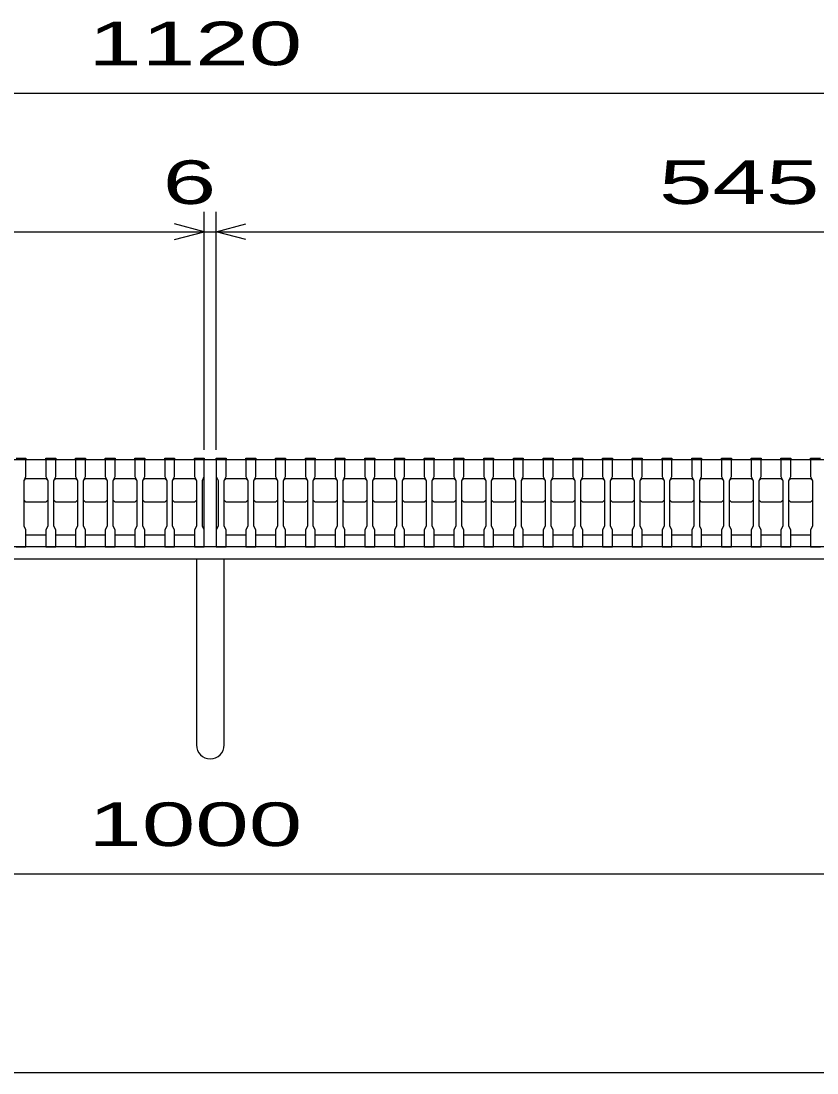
# Model space of a CAD drawing. Units: millimetres, scale not verified. Extents: x -1820 to 1731, y -1282 to 1054.
# Drawn here: x -1016 to -615, y -1146 to -616 of the extents above; entities that cross this region are included whole.
import ezdxf
from ezdxf.enums import TextEntityAlignment as Align

# ---------------------------------------------------------------- set-up
doc = ezdxf.new("R2010")
doc.units = ezdxf.units.MM
doc.header["$LTSCALE"] = 10
for name, color, linetype, lineweight in [('0_2', 150, 'Continuous', 25), ('16', 3, 'Continuous', 25), ('19', 6, 'Continuous', 25), ('22', 2, 'Continuous', 25)]:
    doc.layers.add(name, color=color, linetype=linetype, lineweight=lineweight)
doc.styles.add('ベクトル', font='')
doc.styles.get('ベクトル').set_extended_font_data('ベクトル')

msp = doc.modelspace()

# ---------------------------------------------------------------- linework, layer by layer
at = {"layer": '0_2'}
msp.add_line((1731, -1146.5), (-1729, -1146.5), dxfattribs=at)
at = {"layer": '16'}
for p, q in [((-1469, -837), (-924, -837)), ((-1019, -836.3), (-1014, -836.3)), ((-1014, -837), (-1019, -837)), ((-1014, -836.3), (-1014, -837)), ((-1014, -845.5), (-1014, -837)), ((-1004, -837), (-1004, -836.3)), ((-1004, -836.3), (-999, -836.3)), ((-1004, -837), (-1004, -845.5)), ((-999, -837), (-1004, -837)), ((-999, -836.3), (-999, -837)), ((-999, -845.5), (-999, -837)), ((-989, -837), (-989, -836.3)), ((-989, -836.3), (-984, -836.3)), ((-989, -837), (-989, -845.5)), ((-984, -837), (-989, -837)), ((-984, -836.3), (-984, -837)), ((-984, -845.5), (-984, -837)), ((-974, -837), (-974, -836.3)), ((-974, -836.3), (-969, -836.3)), ((-974, -837), (-974, -845.5)), ((-969, -837), (-974, -837)), ((-969, -836.3), (-969, -837)), ((-969, -845.5), (-969, -837)), ((-959, -837), (-959, -836.3)), ((-959, -836.3), (-954, -836.3)), ((-959, -837), (-959, -845.5)), ((-954, -837), (-959, -837)), ((-954, -836.3), (-954, -837)), ((-954, -845.5), (-954, -837)), ((-944, -837), (-944, -836.3)), ((-944, -836.3), (-939, -836.3)), ((-944, -837), (-944, -845.5)), ((-939, -837), (-944, -837)), ((-939, -836.3), (-939, -837)), ((-939, -845.5), (-939, -837)), ((-929, -837), (-929, -836.3)), ((-929, -836.3), (-924, -836.3)), ((-929, -837), (-929, -845.5)), ((-924, -837), (-929, -837)), ((-924, -836.3), (-924, -837)), ((-924, -845.5), (-924, -837)), ((-924, -875), (-924, -837)), ((-918, -837), (-918, -836.3)), ((-918, -836.3), (-913, -836.3)), ((-918, -837), (-918, -846)), ((-913, -837), (-918, -837)), ((-918, -837), (-918, -845.5)), ((-913, -837), (-918, -837)), ((-918, -837), (-918, -875)), ((-918, -837), (-373, -837)), ((-913, -836.3), (-913, -837)), ((-913, -845.5), (-913, -837)), ((-903, -837), (-903, -836.3)), ((-903, -836.3), (-898, -836.3)), ((-903, -837), (-903, -845.5)), ((-898, -837), (-903, -837)), ((-898, -836.3), (-898, -837)), ((-898, -845.5), (-898, -837)), ((-888, -837), (-888, -836.3)), ((-888, -836.3), (-883, -836.3)), ((-888, -837), (-888, -845.5)), ((-883, -837), (-888, -837)), ((-883, -836.3), (-883, -837)), ((-883, -845.5), (-883, -837)), ((-873, -837), (-873, -836.3)), ((-873, -836.3), (-868, -836.3)), ((-873, -837), (-873, -845.5)), ((-868, -837), (-873, -837)), ((-868, -836.3), (-868, -837)), ((-868, -845.5), (-868, -837)), ((-858, -837), (-858, -836.3)), ((-858, -836.3), (-853, -836.3)), ((-858, -837), (-858, -845.5)), ((-853, -837), (-858, -837)), ((-853, -836.3), (-853, -837)), ((-853, -845.5), (-853, -837)), ((-843, -837), (-843, -836.3)), ((-843, -836.3), (-838, -836.3)), ((-843, -837), (-843, -845.5)), ((-838, -837), (-843, -837)), ((-838, -836.3), (-838, -837)), ((-838, -845.5), (-838, -837)), ((-828, -837), (-828, -836.3)), ((-828, -836.3), (-823, -836.3)), ((-828, -837), (-828, -845.5)), ((-823, -837), (-828, -837)), ((-823, -836.3), (-823, -837)), ((-823, -845.5), (-823, -837)), ((-813, -837), (-813, -836.3)), ((-813, -836.3), (-808, -836.3)), ((-813, -837), (-813, -845.5)), ((-808, -837), (-813, -837)), ((-808, -836.3), (-808, -837)), ((-808, -845.5), (-808, -837)), ((-798, -837), (-798, -836.3)), ((-798, -836.3), (-793, -836.3)), ((-798, -837), (-798, -845.5)), ((-793, -837), (-798, -837)), ((-793, -836.3), (-793, -837)), ((-793, -845.5), (-793, -837)), ((-783, -837), (-783, -836.3)), ((-783, -836.3), (-778, -836.3)), ((-783, -837), (-783, -845.5)), ((-778, -837), (-783, -837)), ((-778, -836.3), (-778, -837)), ((-778, -845.5), (-778, -837)), ((-768, -837), (-768, -836.3)), ((-768, -836.3), (-763, -836.3)), ((-768, -837), (-768, -845.5)), ((-763, -837), (-768, -837)), ((-763, -836.3), (-763, -837)), ((-763, -845.5), (-763, -837)), ((-753, -837), (-753, -836.3)), ((-753, -836.3), (-748, -836.3)), ((-753, -837), (-753, -845.5)), ((-748, -837), (-753, -837)), ((-748, -836.3), (-748, -837)), ((-748, -845.5), (-748, -837)), ((-738, -837), (-738, -836.3)), ((-738, -836.3), (-733, -836.3)), ((-738, -837), (-738, -845.5)), ((-733, -837), (-738, -837)), ((-733, -836.3), (-733, -837)), ((-733, -845.5), (-733, -837)), ((-723, -837), (-723, -836.3)), ((-723, -836.3), (-718, -836.3)), ((-723, -837), (-723, -845.5)), ((-718, -837), (-723, -837)), ((-718, -836.3), (-718, -837)), ((-718, -845.5), (-718, -837)), ((-708, -837), (-708, -836.3)), ((-708, -836.3), (-703, -836.3)), ((-708, -837), (-708, -845.5)), ((-703, -837), (-708, -837)), ((-703, -836.3), (-703, -837)), ((-703, -845.5), (-703, -837)), ((-693, -837), (-693, -836.3)), ((-693, -836.3), (-688, -836.3)), ((-693, -837), (-693, -845.5)), ((-688, -837), (-693, -837)), ((-688, -836.3), (-688, -837)), ((-688, -845.5), (-688, -837)), ((-678, -837), (-678, -836.3)), ((-678, -836.3), (-673, -836.3)), ((-678, -837), (-678, -845.5)), ((-673, -837), (-678, -837)), ((-673, -836.3), (-673, -837)), ((-673, -845.5), (-673, -837)), ((-663, -837), (-663, -836.3)), ((-663, -836.3), (-658, -836.3)), ((-663, -837), (-663, -845.5)), ((-658, -837), (-663, -837)), ((-658, -836.3), (-658, -837)), ((-658, -845.5), (-658, -837)), ((-648, -837), (-648, -836.3)), ((-648, -836.3), (-643, -836.3)), ((-648, -837), (-648, -845.5)), ((-643, -837), (-648, -837)), ((-643, -836.3), (-643, -837)), ((-643, -845.5), (-643, -837)), ((-633, -837), (-633, -836.3)), ((-633, -836.3), (-628, -836.3)), ((-633, -837), (-633, -845.5)), ((-628, -837), (-633, -837)), ((-628, -836.3), (-628, -837)), ((-628, -845.5), (-628, -837)), ((-618, -837), (-618, -836.3)), ((-618, -836.3), (-613, -836.3)), ((-618, -837), (-618, -845.5)), ((-613, -837), (-618, -837)), ((-1015, -847.5), (-1014, -845.5)), ((-1015, -847.5), (-1014, -846.5)), ((-1015, -870.5), (-1015, -847.5)), ((-1014, -846.5), (-1004, -846.5)), ((-1004, -845.5), (-1003, -847.5)), ((-1004, -846.5), (-1003, -847.5)), ((-1003, -847.5), (-1003, -870.5)), ((-1000, -847.5), (-999, -845.5)), ((-1000, -847.5), (-999, -846.5)), ((-1000, -870.5), (-1000, -847.5)), ((-999, -846.5), (-989, -846.5)), ((-989, -845.5), (-988, -847.5)), ((-989, -846.5), (-988, -847.5)), ((-988, -847.5), (-988, -870.5)), ((-985, -847.5), (-984, -845.5)), ((-985, -847.5), (-984, -846.5)), ((-985, -870.5), (-985, -847.5)), ((-984, -846.5), (-974, -846.5)), ((-974, -845.5), (-973, -847.5)), ((-974, -846.5), (-973, -847.5)), ((-973, -847.5), (-973, -870.5)), ((-970, -847.5), (-969, -845.5)), ((-970, -847.5), (-969, -846.5)), ((-970, -870.5), (-970, -847.5)), ((-969, -846.5), (-959, -846.5)), ((-959, -845.5), (-958, -847.5)), ((-959, -846.5), (-958, -847.5)), ((-958, -847.5), (-958, -870.5)), ((-955, -847.5), (-954, -845.5)), ((-955, -847.5), (-954, -846.5)), ((-955, -870.5), (-955, -847.5)), ((-954, -846.5), (-944, -846.5)), ((-944, -845.5), (-943, -847.5)), ((-944, -846.5), (-943, -847.5)), ((-943, -847.5), (-943, -870.5)), ((-940, -847.5), (-939, -845.5)), ((-940, -847.5), (-939, -846.5)), ((-940, -870.5), (-940, -847.5)), ((-939, -846.5), (-929, -846.5)), ((-929, -845.5), (-928, -847.5)), ((-929, -846.5), (-928, -847.5)), ((-928, -847.5), (-928, -870.5)), ((-925, -847.5), (-924, -845.5)), ((-925, -870.5), (-925, -847.5)), ((-918, -845.5), (-917, -847.5)), ((-917, -847.5), (-917, -870.5)), ((-914, -847.5), (-913, -845.5)), ((-914, -847.5), (-913, -846.5)), ((-914, -870.5), (-914, -847.5)), ((-913, -846.5), (-903, -846.5)), ((-903, -845.5), (-902, -847.5)), ((-903, -846.5), (-902, -847.5)), ((-902, -847.5), (-902, -870.5)), ((-899, -847.5), (-898, -845.5)), ((-899, -847.5), (-898, -846.5)), ((-899, -870.5), (-899, -847.5)), ((-898, -846.5), (-888, -846.5)), ((-888, -845.5), (-887, -847.5)), ((-888, -846.5), (-887, -847.5)), ((-887, -847.5), (-887, -870.5)), ((-884, -847.5), (-883, -845.5)), ((-884, -847.5), (-883, -846.5)), ((-884, -870.5), (-884, -847.5)), ((-883, -846.5), (-873, -846.5)), ((-873, -845.5), (-872, -847.5)), ((-873, -846.5), (-872, -847.5)), ((-872, -847.5), (-872, -870.5)), ((-869, -847.5), (-868, -845.5)), ((-869, -847.5), (-868, -846.5)), ((-869, -870.5), (-869, -847.5)), ((-868, -846.5), (-858, -846.5)), ((-858, -845.5), (-857, -847.5)), ((-858, -846.5), (-857, -847.5)), ((-857, -847.5), (-857, -870.5)), ((-854, -847.5), (-853, -845.5)), ((-854, -847.5), (-853, -846.5)), ((-854, -870.5), (-854, -847.5)), ((-853, -846.5), (-843, -846.5)), ((-843, -845.5), (-842, -847.5)), ((-843, -846.5), (-842, -847.5)), ((-842, -847.5), (-842, -870.5)), ((-839, -847.5), (-838, -845.5)), ((-839, -847.5), (-838, -846.5)), ((-839, -870.5), (-839, -847.5)), ((-838, -846.5), (-828, -846.5)), ((-828, -845.5), (-827, -847.5)), ((-828, -846.5), (-827, -847.5)), ((-827, -847.5), (-827, -870.5)), ((-824, -847.5), (-823, -845.5)), ((-824, -847.5), (-823, -846.5)), ((-824, -870.5), (-824, -847.5)), ((-823, -846.5), (-813, -846.5)), ((-813, -845.5), (-812, -847.5)), ((-813, -846.5), (-812, -847.5)), ((-812, -847.5), (-812, -870.5)), ((-809, -847.5), (-808, -845.5)), ((-809, -847.5), (-808, -846.5)), ((-809, -870.5), (-809, -847.5)), ((-808, -846.5), (-798, -846.5)), ((-798, -845.5), (-797, -847.5)), ((-798, -846.5), (-797, -847.5)), ((-797, -847.5), (-797, -870.5)), ((-794, -847.5), (-793, -845.5)), ((-794, -847.5), (-793, -846.5)), ((-794, -870.5), (-794, -847.5)), ((-793, -846.5), (-783, -846.5)), ((-783, -845.5), (-782, -847.5)), ((-783, -846.5), (-782, -847.5)), ((-782, -847.5), (-782, -870.5)), ((-779, -847.5), (-778, -845.5)), ((-779, -847.5), (-778, -846.5)), ((-779, -870.5), (-779, -847.5)), ((-778, -846.5), (-768, -846.5)), ((-768, -845.5), (-767, -847.5)), ((-768, -846.5), (-767, -847.5)), ((-767, -847.5), (-767, -870.5)), ((-764, -847.5), (-763, -845.5)), ((-764, -847.5), (-763, -846.5)), ((-764, -870.5), (-764, -847.5)), ((-763, -846.5), (-753, -846.5)), ((-753, -845.5), (-752, -847.5)), ((-753, -846.5), (-752, -847.5)), ((-752, -847.5), (-752, -870.5)), ((-749, -847.5), (-748, -845.5)), ((-749, -847.5), (-748, -846.5)), ((-749, -870.5), (-749, -847.5)), ((-748, -846.5), (-738, -846.5)), ((-738, -845.5), (-737, -847.5)), ((-738, -846.5), (-737, -847.5)), ((-737, -847.5), (-737, -870.5)), ((-734, -847.5), (-733, -845.5)), ((-734, -847.5), (-733, -846.5)), ((-734, -870.5), (-734, -847.5)), ((-733, -846.5), (-723, -846.5)), ((-723, -845.5), (-722, -847.5)), ((-723, -846.5), (-722, -847.5)), ((-722, -847.5), (-722, -870.5)), ((-719, -847.5), (-718, -845.5)), ((-719, -847.5), (-718, -846.5)), ((-719, -870.5), (-719, -847.5)), ((-718, -846.5), (-708, -846.5)), ((-708, -845.5), (-707, -847.5)), ((-708, -846.5), (-707, -847.5)), ((-707, -847.5), (-707, -870.5)), ((-704, -847.5), (-703, -845.5)), ((-704, -847.5), (-703, -846.5)), ((-704, -870.5), (-704, -847.5)), ((-703, -846.5), (-693, -846.5)), ((-693, -845.5), (-692, -847.5)), ((-693, -846.5), (-692, -847.5)), ((-692, -847.5), (-692, -870.5)), ((-689, -847.5), (-688, -845.5)), ((-689, -847.5), (-688, -846.5)), ((-689, -870.5), (-689, -847.5)), ((-688, -846.5), (-678, -846.5)), ((-678, -845.5), (-677, -847.5)), ((-678, -846.5), (-677, -847.5)), ((-677, -847.5), (-677, -870.5)), ((-674, -847.5), (-673, -845.5)), ((-674, -847.5), (-673, -846.5)), ((-674, -870.5), (-674, -847.5)), ((-673, -846.5), (-663, -846.5)), ((-663, -845.5), (-662, -847.5)), ((-663, -846.5), (-662, -847.5)), ((-662, -847.5), (-662, -870.5)), ((-659, -847.5), (-658, -845.5)), ((-659, -847.5), (-658, -846.5)), ((-659, -870.5), (-659, -847.5)), ((-658, -846.5), (-648, -846.5)), ((-648, -845.5), (-647, -847.5)), ((-648, -846.5), (-647, -847.5)), ((-647, -847.5), (-647, -870.5)), ((-644, -847.5), (-643, -845.5)), ((-644, -847.5), (-643, -846.5)), ((-644, -870.5), (-644, -847.5)), ((-643, -846.5), (-633, -846.5)), ((-633, -845.5), (-632, -847.5)), ((-633, -846.5), (-632, -847.5)), ((-632, -847.5), (-632, -870.5)), ((-629, -847.5), (-628, -845.5)), ((-629, -847.5), (-628, -846.5)), ((-629, -870.5), (-629, -847.5)), ((-628, -846.5), (-618, -846.5)), ((-618, -845.5), (-617, -847.5)), ((-618, -846.5), (-617, -847.5)), ((-617, -847.5), (-617, -870.5)), ((-1014, -858.5), (-1015, -857.5)), ((-1004, -858.5), (-1014, -858.5)), ((-1003, -857.5), (-1004, -858.5)), ((-999, -858.5), (-1000, -857.5)), ((-989, -858.5), (-999, -858.5)), ((-988, -857.5), (-989, -858.5)), ((-984, -858.5), (-985, -857.5)), ((-974, -858.5), (-984, -858.5)), ((-973, -857.5), (-974, -858.5)), ((-969, -858.5), (-970, -857.5)), ((-959, -858.5), (-969, -858.5)), ((-958, -857.5), (-959, -858.5)), ((-954, -858.5), (-955, -857.5)), ((-944, -858.5), (-954, -858.5)), ((-943, -857.5), (-944, -858.5)), ((-939, -858.5), (-940, -857.5)), ((-929, -858.5), (-939, -858.5)), ((-928, -857.5), (-929, -858.5)), ((-913, -858.5), (-914, -857.5)), ((-903, -858.5), (-913, -858.5)), ((-902, -857.5), (-903, -858.5)), ((-898, -858.5), (-899, -857.5)), ((-888, -858.5), (-898, -858.5)), ((-887, -857.5), (-888, -858.5)), ((-883, -858.5), (-884, -857.5)), ((-873, -858.5), (-883, -858.5)), ((-872, -857.5), (-873, -858.5)), ((-868, -858.5), (-869, -857.5)), ((-858, -858.5), (-868, -858.5)), ((-857, -857.5), (-858, -858.5)), ((-853, -858.5), (-854, -857.5)), ((-843, -858.5), (-853, -858.5)), ((-842, -857.5), (-843, -858.5)), ((-838, -858.5), (-839, -857.5)), ((-828, -858.5), (-838, -858.5)), ((-827, -857.5), (-828, -858.5)), ((-823, -858.5), (-824, -857.5)), ((-813, -858.5), (-823, -858.5)), ((-812, -857.5), (-813, -858.5)), ((-808, -858.5), (-809, -857.5)), ((-798, -858.5), (-808, -858.5)), ((-797, -857.5), (-798, -858.5)), ((-793, -858.5), (-794, -857.5)), ((-783, -858.5), (-793, -858.5)), ((-782, -857.5), (-783, -858.5)), ((-778, -858.5), (-779, -857.5)), ((-768, -858.5), (-778, -858.5)), ((-767, -857.5), (-768, -858.5)), ((-763, -858.5), (-764, -857.5)), ((-753, -858.5), (-763, -858.5)), ((-752, -857.5), (-753, -858.5)), ((-748, -858.5), (-749, -857.5)), ((-738, -858.5), (-748, -858.5)), ((-737, -857.5), (-738, -858.5)), ((-733, -858.5), (-734, -857.5)), ((-723, -858.5), (-733, -858.5)), ((-722, -857.5), (-723, -858.5)), ((-718, -858.5), (-719, -857.5)), ((-708, -858.5), (-718, -858.5)), ((-707, -857.5), (-708, -858.5)), ((-703, -858.5), (-704, -857.5)), ((-693, -858.5), (-703, -858.5)), ((-692, -857.5), (-693, -858.5)), ((-688, -858.5), (-689, -857.5)), ((-678, -858.5), (-688, -858.5)), ((-677, -857.5), (-678, -858.5)), ((-673, -858.5), (-674, -857.5)), ((-663, -858.5), (-673, -858.5)), ((-662, -857.5), (-663, -858.5)), ((-658, -858.5), (-659, -857.5)), ((-648, -858.5), (-658, -858.5)), ((-647, -857.5), (-648, -858.5)), ((-643, -858.5), (-644, -857.5)), ((-633, -858.5), (-643, -858.5)), ((-632, -857.5), (-633, -858.5)), ((-628, -858.5), (-629, -857.5)), ((-618, -858.5), (-628, -858.5)), ((-617, -857.5), (-618, -858.5)), ((-1014, -872.5), (-1015, -870.5)), ((-1003, -870.5), (-1004, -872.5)), ((-999, -872.5), (-1000, -870.5)), ((-988, -870.5), (-989, -872.5)), ((-984, -872.5), (-985, -870.5)), ((-973, -870.5), (-974, -872.5)), ((-969, -872.5), (-970, -870.5)), ((-958, -870.5), (-959, -872.5)), ((-954, -872.5), (-955, -870.5)), ((-943, -870.5), (-944, -872.5)), ((-939, -872.5), (-940, -870.5)), ((-928, -870.5), (-929, -872.5)), ((-924, -872.5), (-925, -870.5)), ((-917, -870.5), (-918, -872.5)), ((-913, -872.5), (-914, -870.5)), ((-902, -870.5), (-903, -872.5)), ((-898, -872.5), (-899, -870.5)), ((-887, -870.5), (-888, -872.5)), ((-883, -872.5), (-884, -870.5)), ((-872, -870.5), (-873, -872.5)), ((-868, -872.5), (-869, -870.5)), ((-857, -870.5), (-858, -872.5)), ((-853, -872.5), (-854, -870.5)), ((-842, -870.5), (-843, -872.5)), ((-838, -872.5), (-839, -870.5)), ((-827, -870.5), (-828, -872.5)), ((-823, -872.5), (-824, -870.5)), ((-812, -870.5), (-813, -872.5)), ((-808, -872.5), (-809, -870.5)), ((-797, -870.5), (-798, -872.5)), ((-793, -872.5), (-794, -870.5)), ((-782, -870.5), (-783, -872.5)), ((-778, -872.5), (-779, -870.5)), ((-767, -870.5), (-768, -872.5)), ((-763, -872.5), (-764, -870.5)), ((-752, -870.5), (-753, -872.5)), ((-748, -872.5), (-749, -870.5)), ((-737, -870.5), (-738, -872.5)), ((-733, -872.5), (-734, -870.5)), ((-722, -870.5), (-723, -872.5)), ((-718, -872.5), (-719, -870.5)), ((-707, -870.5), (-708, -872.5)), ((-703, -872.5), (-704, -870.5)), ((-692, -870.5), (-693, -872.5)), ((-688, -872.5), (-689, -870.5)), ((-677, -870.5), (-678, -872.5)), ((-673, -872.5), (-674, -870.5)), ((-662, -870.5), (-663, -872.5)), ((-658, -872.5), (-659, -870.5)), ((-647, -870.5), (-648, -872.5)), ((-643, -872.5), (-644, -870.5)), ((-632, -870.5), (-633, -872.5)), ((-628, -872.5), (-629, -870.5)), ((-617, -870.5), (-618, -872.5)), ((-1014, -881), (-1014, -872.5)), ((-1014, -875), (-1004, -875)), ((-1004, -872.5), (-1004, -881)), ((-999, -881), (-999, -872.5)), ((-999, -875), (-989, -875)), ((-989, -872.5), (-989, -881)), ((-984, -881), (-984, -872.5)), ((-984, -875), (-974, -875)), ((-974, -872.5), (-974, -881)), ((-969, -881), (-969, -872.5)), ((-969, -875), (-959, -875)), ((-959, -872.5), (-959, -881)), ((-954, -881), (-954, -872.5)), ((-954, -875), (-944, -875)), ((-944, -872.5), (-944, -881)), ((-939, -881), (-939, -872.5)), ((-939, -875), (-929, -875)), ((-929, -872.5), (-929, -881)), ((-924, -881), (-924, -872.5)), ((-918, -872.5), (-918, -881)), ((-913, -881), (-913, -872.5)), ((-913, -875), (-903, -875)), ((-903, -872.5), (-903, -881)), ((-898, -881), (-898, -872.5)), ((-898, -875), (-888, -875)), ((-888, -872.5), (-888, -881)), ((-883, -881), (-883, -872.5)), ((-883, -875), (-873, -875)), ((-873, -872.5), (-873, -881)), ((-868, -881), (-868, -872.5)), ((-868, -875), (-858, -875)), ((-858, -872.5), (-858, -881)), ((-853, -881), (-853, -872.5)), ((-853, -875), (-843, -875)), ((-843, -872.5), (-843, -881)), ((-838, -881), (-838, -872.5)), ((-838, -875), (-828, -875)), ((-828, -872.5), (-828, -881)), ((-823, -881), (-823, -872.5)), ((-823, -875), (-813, -875)), ((-813, -872.5), (-813, -881)), ((-808, -881), (-808, -872.5)), ((-808, -875), (-798, -875)), ((-798, -872.5), (-798, -881)), ((-793, -881), (-793, -872.5)), ((-793, -875), (-783, -875)), ((-783, -872.5), (-783, -881)), ((-778, -881), (-778, -872.5)), ((-778, -875), (-768, -875)), ((-768, -872.5), (-768, -881)), ((-763, -881), (-763, -872.5)), ((-763, -875), (-753, -875)), ((-753, -872.5), (-753, -881)), ((-748, -881), (-748, -872.5)), ((-748, -875), (-738, -875)), ((-738, -872.5), (-738, -881)), ((-733, -881), (-733, -872.5)), ((-733, -875), (-723, -875)), ((-723, -872.5), (-723, -881)), ((-718, -881), (-718, -872.5)), ((-718, -875), (-708, -875)), ((-708, -872.5), (-708, -881)), ((-703, -881), (-703, -872.5)), ((-703, -875), (-693, -875)), ((-693, -872.5), (-693, -881)), ((-688, -881), (-688, -872.5)), ((-688, -875), (-678, -875)), ((-678, -872.5), (-678, -881)), ((-673, -881), (-673, -872.5)), ((-673, -875), (-663, -875)), ((-663, -872.5), (-663, -881)), ((-658, -881), (-658, -872.5)), ((-658, -875), (-648, -875)), ((-648, -872.5), (-648, -881)), ((-643, -881), (-643, -872.5)), ((-643, -875), (-633, -875)), ((-633, -872.5), (-633, -881)), ((-628, -881), (-628, -872.5)), ((-628, -875), (-618, -875)), ((-618, -872.5), (-618, -881)), ((-1019, -881), (-1014, -881)), ((-1004, -881), (-999, -881)), ((-989, -881), (-984, -881)), ((-974, -881), (-969, -881)), ((-959, -881), (-954, -881)), ((-944, -881), (-939, -881)), ((-929, -881), (-924, -881)), ((-918, -881), (-913, -881)), ((-903, -881), (-898, -881)), ((-888, -881), (-883, -881)), ((-873, -881), (-868, -881)), ((-858, -881), (-853, -881)), ((-843, -881), (-838, -881)), ((-828, -881), (-823, -881)), ((-813, -881), (-808, -881)), ((-798, -881), (-793, -881)), ((-783, -881), (-778, -881)), ((-768, -881), (-763, -881)), ((-753, -881), (-748, -881)), ((-738, -881), (-733, -881)), ((-723, -881), (-718, -881)), ((-708, -881), (-703, -881)), ((-693, -881), (-688, -881)), ((-678, -881), (-673, -881)), ((-663, -881), (-658, -881)), ((-648, -881), (-643, -881)), ((-633, -881), (-628, -881)), ((-618, -881), (-613, -881))]:
    msp.add_line(p, q, dxfattribs=at)
at = {"layer": '19'}
for p, q in [((-924, -837), (-918, -837)), ((-367, -881), (-1475, -881)), ((-1480, -887), (-362, -887)), ((-928, -887), (-928, -981)), ((-914, -981), (-914, -887))]:
    msp.add_line(p, q, dxfattribs=at)
msp.add_arc((-921, -981), 7, 180, 0, dxfattribs=at)
at = {"layer": '22', "color": 4}
for p, q in [((-1481, -652), (-361, -652)), ((-924, -832), (-924, -712)), ((-918, -832), (-918, -712)), ((-924, -722), (-939, -718)), ((-918, -722), (-903, -718)), ((-1469, -722), (-924, -722)), ((-939, -726), (-924, -722)), ((-924, -722), (-918, -722)), ((-903, -726), (-918, -722)), ((-918, -722), (-373, -722)), ((-1421, -1046), (-421, -1046))]:
    msp.add_line(p, q, dxfattribs=at)

# ---------------------------------------------------------------- texts
at = {"layer": '22', "style": 'ベクトル', "width": 1.65}
for s, p in [(' 1120 ', (-996, -627)), (' 6 ', (-958.5, -697)), (' 545 ', (-708, -697)), (' 1000 ', (-996, -1021))]:
    msp.add_text(s, height=21.99, dxfattribs=at).set_placement(p, align=Align.MIDDLE_LEFT)

doc.saveas('drawing.dxf')
